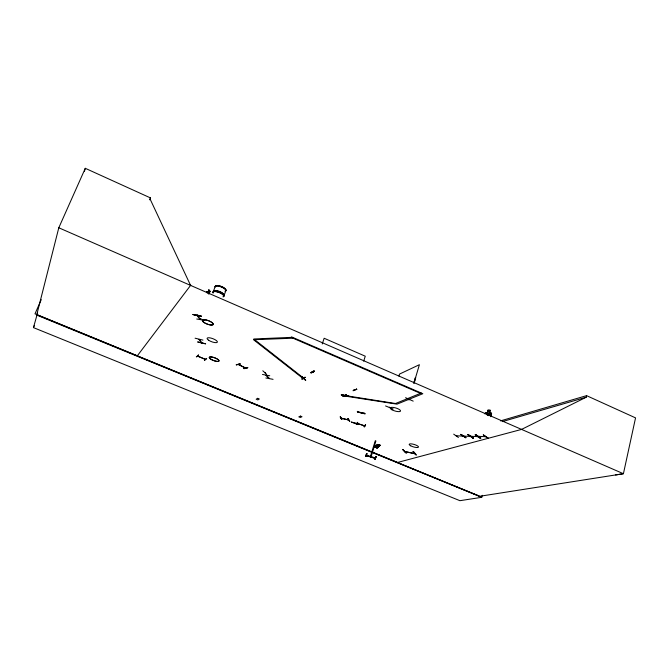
<?xml version="1.0" encoding="UTF-8"?>
<svg xmlns="http://www.w3.org/2000/svg" width="669" height="669" viewBox="0 0 669 669"><rect width="100%" height="100%" fill="white"/><g stroke="black" fill="none" stroke-linecap="round" stroke-linejoin="round"><path stroke-width="1" d="M355.423 423.193L355.147 423.067M360.917 412.798L361.218 412.924M413.208 401.132L405.565 397.712M364.914 413.367L357.539 412.171L364.873 413.4M265.844 377.985L273.061 379.331M196.728 319.013L204.731 320.326M197.046 315.525L200.441 319.598M197.731 341.884L205.517 343.749M200.407 318.385L200.056 319.213L200.29 318.578M521.586 429.406L586.211 397.219L586.579 395.647L635.55 417.882L623.416 473.711L615.58 474.982M482.274 495.303L481.739 497.31L459.921 500.688L33.45 327.609L37.631 312.757M190.74 285.186L137.22 355.95L479.832 496.273L623.416 473.711L190.581 285.404L150.073 199.011L150.525 197.94L85.289 168.312L58.797 227.778L36.803 314.647L397.629 462.455M488.47 438.312L483.486 434.925M484.816 413.726L485.778 412.815L491.004 412.79L491.615 413.743L490.812 416.728L491.472 413.743L490.946 412.873L489.482 412.907L490.277 410.239L487.96 410.206L487.316 412.815M480.518 438.212L475.141 434.867L480.217 438.136M485.953 413.718L487.316 412.865L487.96 410.206M488.679 415.666L489.198 413.735L487.082 413.726M489.817 415.675L490.335 413.735L489.432 412.873L490.126 410.289L488.01 410.289M472.958 438.003L467.773 434.683L468.333 434.691M473.142 438.011L467.882 434.633M365.023 413.994L357.263 411.368M460.498 434.323L465.766 437.66M468.149 434.674L473.334 438.011L468.292 434.624M461.058 434.516L465.733 437.743M458.416 437.476L453.699 434.156M84.445 171.314L85.289 168.312M416.561 455.079L413.559 451.575M405.866 453.022L402.855 449.551L406.635 453.164M413.693 382.885L415.524 377.751L414.312 382.852M413.877 383.304L419.404 364.697L399.51 374.08L398.916 376.045M374.782 459.126L375.184 459.252L374.782 459.126L375.869 456.492L376.137 456.977L375.853 456.459L376.12 456.952M385.553 405.941L393.221 409.027M370.375 456.618L371.22 456.484L370.375 456.618L375.292 440.754M371.078 456.843L375.894 440.946M365.96 456.333L365.675 455.823L365.96 456.333L366.93 453.649L366.528 453.515L366.813 454.042M366.386 455.112L366.211 455.589L375.092 458.39L375.25 457.905L366.353 455.204M364.48 426.872L365.617 424.982L364.061 426.755L365.592 424.966M358.885 424.514L351.459 421.988M356.217 424.146L357.706 422.398L356.268 424.104M349.77 421.345L347.863 418.635L349.77 421.303M363.685 361.176L365.257 356.201L324.147 338.255L322.232 343.983M356.493 389.157L353.023 390.738L356.794 389.35L356.452 389.074M346.116 394.743L342.871 396.307L346.45 395.003L342.988 396.299M348.733 396.14L341.198 394.894L348.9 396.224M341.968 419.455L340.446 416.795L341.65 419.396M313.87 371.044L314.305 371.253L311.286 373.001C309.973 371.211 319.523 369.832 310.901 372.775M305.7 380.26L301.861 376.722L305.7 380.218M301.794 378.963C310.508 374.883 300.013 379.323 302.212 379.147L305.072 377.5L304.696 377.283M360.75 412.422L361.143 412.539M304.336 378.696L253.76 338.991L291.659 337.36L291.91 336.641M262.808 370.785L266.505 374.172M243.993 368.678L247.773 367.649L243.6 368.502L247.497 367.498M239.97 363.811L236.257 364.806L240.363 364.003L236.282 364.806M366.436 453.891L365.583 456.191L366.896 453.666L365.935 456.308M204.405 360.148L206.637 358.601L206.219 358.425M224.199 295.079L225.988 290.321M196.31 356.82L198.601 355.114L196.719 356.87M202.95 340.103L195.089 338.205M198.191 355.063L198.526 355.147M213.52 290.982L215.318 286.223M197.815 342.085L205.659 343.866M198.032 315.158L197.706 316.036L197.698 315.132M208.945 290.003L207.925 292.671L207.047 292.855M208.845 293.95L210.016 291.266L208.937 293.967L207.097 291.559L206.478 292.085M192.923 314.497L201.31 316.194M200.566 318.628C201.67 322.299 196.234 313.828 197.748 316.019M200.073 319.146L200.508 319.297L200.692 318.444M200.508 319.297L200.809 318.503M197.614 315.082L197.313 315.919M370.735 455.447L371.387 455.639M375.167 459.218L376.254 456.584M41.252 299.637L34.997 313.853L137.312 355.824M33.45 327.609L34.286 325.703M149.63 199.83L150.525 197.94M356.585 424.196L357.664 422.315M201.152 342.453L201.77 342.846L199.27 339.4M341.366 394.986L348.766 396.098M364.53 425.835L357.162 423.393L364.613 425.86M364.179 426.738L365.282 424.848M460.69 434.49L466.017 437.735L461.016 434.44M262.491 374.456L269.741 375.752M190.665 285.446L58.797 227.778M488.136 415.382C488.554 413.133 491.732 413.35 488.939 415.39M414.705 453.682L405.33 451.65L414.738 453.649M389.333 407.413L389.759 407.27M389.776 407.546L389.609 407.27M408.709 399.627L409.102 399.761M409.353 399.619L408.943 399.761M484.883 413.76L485.786 412.898L487.366 412.898M197.715 356.184L205.132 359.186M377.768 444.392L375 447.176L375.493 447.352L378.219 444.551M375 447.176L377.885 444.551M378.32 444.709C372.942 451.207 374.841 443.957 378.044 444.609M376.597 447.745L379.649 444.952L376.898 447.845M376.731 447.678L379.641 445.052M379.741 445.211C370.994 453.682 386.406 439.625 376.998 447.887L376.547 447.712M377.023 447.904L380.218 445.362M377.224 447.845L380.101 445.211M206.621 358.534L204.706 360.307M390.019 407.446L389.617 407.538M207.833 292.52L207.189 291.575L206.412 292.152L207.173 291.684M310.842 372.809L313.912 371.019M313.585 372.382L312.875 372.098M353.851 389.651L354.746 389.927M415.792 377.868L415.173 377.901M421.278 393.038L395.521 403.516L343.858 395.362L344.468 396.006L397.01 404.143L422.841 393.715L293.239 337.619L292.654 338.054L420.483 393.364M456.199 435.795L462.99 436.096M462.187 435.937L462.915 436.096M463.483 436.113L470.366 436.422M464.37 436.272L463.592 436.096M470.75 436.305L477.658 436.606M471.653 436.464L470.867 436.288M478.761 436.497L479.163 436.364M484.858 436.531L485.56 436.698M265.994 375.175L269.139 378.47M269.356 378.487L266.279 375.259M500.529 420.885L586.579 395.647M502.327 421.621L586.211 397.219M521.962 429.306L397.403 462.513L478.778 495.896M243.976 368.627L247.756 367.624M341.943 418.443L341.232 418.175M347.989 419.864L348.633 419.998L341.433 418.326M302.773 378.286L304.27 378.662L302.831 378.286M302.848 378.42L303.634 378.537M478.711 436.372L485.61 436.681M199.002 339.334L201.394 342.729M470.023 436.263L469.513 436.272M456.417 435.929L456.743 435.778M472.766 437.994L473.334 438.011L472.841 437.886M344.502 395.546L343.632 395.279M264.723 372.516L265.56 372.775L264.807 372.658M197.781 356.125L205.032 359.278M245.423 368.017L238.549 364.613M201.143 316.069L192.906 314.514L201.269 316.22M413.593 451.692L412.815 451.542L415.784 454.928M477.022 436.598L477.557 436.481M340.471 416.912L340.061 416.812L341.6 419.438M341.29 418.2L348.591 419.898M366.244 455.489L375.133 458.298M351.384 422.164L358.877 424.564M36.628 315.04L481.739 497.31M266.279 375.493L266.571 375.526M346.032 394.827L346.45 395.003M343.741 395.228L344.451 395.496M303.667 378.386L304.487 378.612M356.368 389.166L356.794 389.35M313.527 372.499L312.732 372.156M238.624 364.538L245.548 367.983M475.258 434.808L480.25 438.153M215.067 287.026A5.728 2.007 21.1 0 1 221.84 287.202L222.024 287.31M483.202 434.883L488.194 438.245M291.659 337.36L292.888 338.205L253.559 339.735L302.998 378.462M301.987 376.68L305.373 380.092M347.989 418.602L349.444 421.202M402.822 449.593L405.263 452.311M207.081 291.676L207.842 292.654L208.853 289.853L210.016 291.266M208.853 289.986L209.857 291.291M487.375 415.382L486.957 413.743L486.288 414.027M215.242 286.524A5.737 2.015 21.1 0 1 222.033 286.7A5.737 2.015 21.1 0 1 225.311 290.923M221.84 287.202A5.728 2.007 21.1 0 1 225.11 291.416M215.142 286.692A5.77 2.024 21.1 0 1 221.974 286.876A5.77 2.024 21.1 0 1 225.269 291.124M213.018 292.094A5.854 2.015 21 0 1 219.934 292.311A5.854 2.015 21 0 1 223.287 296.576M213.135 291.793A5.854 2.015 21.1 0 1 220.042 292.002A5.854 2.015 21.1 0 1 223.404 296.267M213.536 292.085A5.77 1.99 21.1 0 1 218.755 291.14A5.77 1.99 21.1 0 1 224.015 295.564M203.05 319.598A5.837 1.84 20.8 0 1 203.903 319.473M480.794 438.078L475.81 434.708L480.81 438.053M488.27 410.716L488.036 411.577L489.399 411.577L489.633 410.716L488.27 410.716M208.954 290.681L208.619 291.567L209.263 292.403L209.598 291.517L208.954 290.681M257.674 398.323L256.177 399.201L257.824 399.886L259.329 399.008L257.674 398.323M300.49 416.093L298.792 416.871L300.306 417.498L302.003 416.72L300.49 416.093M491.113 415.324L490.486 415.324L491.113 415.324M392.051 409.813A5.369 1.572 16.8 0 0 400.488 411.184A5.369 1.572 16.8 0 0 393.715 407.48A5.369 1.572 16.8 0 0 392.051 409.813M410.724 445.822A4.859 1.279 16.5 0 0 418.418 447.21A4.859 1.279 16.5 0 0 412.388 444.024A4.859 1.279 16.5 0 0 410.724 445.822M210.676 359.111A5.21 1.472 20.2 0 0 218.905 361.151A5.21 1.472 20.2 0 0 212.859 357.221A5.21 1.472 20.2 0 0 210.676 359.111M210.685 359.128A5.193 1.472 20.2 0 0 218.872 361.16A5.193 1.472 20.2 0 0 212.859 357.246A5.193 1.472 20.2 0 0 210.685 359.128M208.577 340.212A5.511 1.656 20.5 0 0 217.258 342.327A5.511 1.656 20.5 0 0 210.86 338.046A5.511 1.656 20.5 0 0 208.577 340.212M219.081 292.395A5.762 1.982 21 0 0 213.168 293.081A5.77 1.99 21 0 1 219.081 292.395A5.77 1.99 21 0 1 223.095 296.885A5.762 1.982 21 0 0 219.081 292.395M203.953 322.458A5.82 1.831 20.8 0 0 213.093 324.641A5.82 1.831 20.8 0 0 206.32 319.999A5.82 1.831 20.8 0 0 203.953 322.458A5.804 1.823 20.8 0 0 213.077 324.649A5.804 1.823 20.8 0 0 206.32 320.016A5.804 1.823 20.8 0 0 203.953 322.466"/></g></svg>
